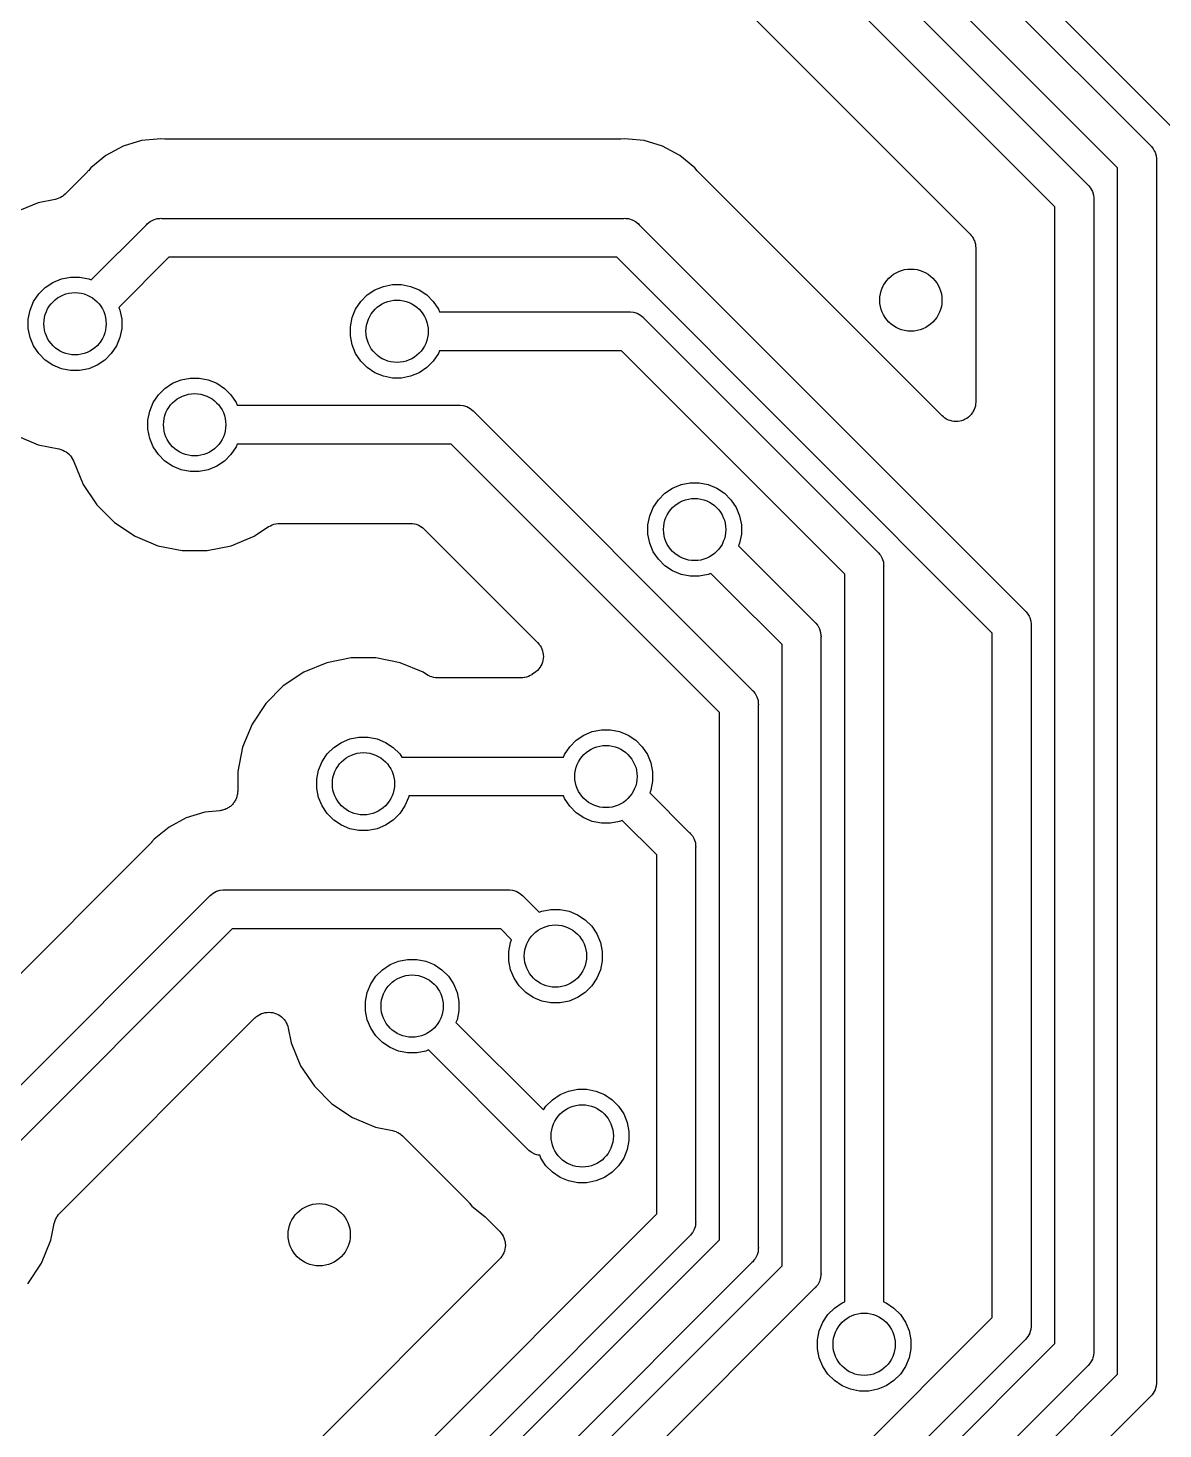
# Model space of a CAD drawing. Extents: x 3.61 to 7.55, y -5.8 to -3.38.
# Drawn here: x 5.2925 to 5.5795, y -4.8444 to -4.4903 of the extents above; entities that cross this region are included whole.
import ezdxf

# ---------------------------------------------------------------- set-up
doc = ezdxf.new("R2010")
doc.units = 0
doc.header["$MEASUREMENT"] = 0
doc.layers.add('BLACK', color=7, linetype='CONTINUOUS')

msp = doc.modelspace()

# ---------------------------------------------------------------- linework, layer by layer
at = {"layer": 'BLACK', "linetype": 'CONTINUOUS'}
for p, q in [((5.42097, -4.39039), (5.5604, -4.52981)), ((5.55216, -4.5355), (5.41401, -4.39735)), ((5.40308, -4.4147), (5.5307, -4.54232)), ((5.46869, -4.41236), (5.57624, -4.5199)), ((5.56801, -4.52559), (5.46046, -4.41805)), ((5.58858, -4.52218), (5.49335, -4.42694)), ((5.31654, -4.52017), (5.31221, -4.52249)), ((5.32123, -4.51875), (5.31654, -4.52017)), ((5.32513, -4.51836), (5.32123, -4.51875)), ((5.32514, -4.51836), (5.32513, -4.51836)), ((5.32612, -4.51827), (5.32514, -4.51836)), ((5.3271, -4.51836), (5.32612, -4.51827)), ((5.32731, -4.51836), (5.3271, -4.51836)), ((5.32752, -4.51839), (5.32731, -4.51836)), ((5.32759, -4.51839), (5.32752, -4.51839)), ((5.44193, -4.51839), (5.32759, -4.51839)), ((5.44214, -4.51837), (5.44193, -4.51839)), ((5.44235, -4.51837), (5.44214, -4.51837)), ((5.44242, -4.51836), (5.44235, -4.51837)), ((5.4434, -4.51827), (5.44242, -4.51836)), ((5.44438, -4.51836), (5.4434, -4.51827)), ((5.44829, -4.51875), (5.44438, -4.51836)), ((5.44438, -4.51836), (5.44438, -4.51836)), ((5.45298, -4.52017), (5.44829, -4.51875)), ((5.45731, -4.52249), (5.45298, -4.52017)), ((5.57624, -4.5199), (5.57643, -4.52006)), ((5.57643, -4.52006), (5.57658, -4.52024)), ((5.57658, -4.52024), (5.57704, -4.52081)), ((5.57704, -4.52081), (5.5773, -4.5213)), ((5.5773, -4.5213), (5.5775, -4.52166)), ((5.5775, -4.52166), (5.57778, -4.52259)), ((5.31221, -4.52249), (5.30841, -4.5256)), ((5.46111, -4.5256), (5.45731, -4.52249)), ((5.57778, -4.52259), (5.57785, -4.52331)), ((5.57785, -4.52331), (5.57785, -4.52331)), ((5.57785, -4.52331), (5.57787, -4.52355)), ((5.57787, -4.52355), (5.57785, -4.5238)), ((5.57785, -4.5238), (5.57785, -4.83234)), ((5.30746, -4.52672), (5.30197, -4.53222)), ((5.30759, -4.52656), (5.30746, -4.52672)), ((5.30774, -4.52641), (5.30759, -4.52656)), ((5.30779, -4.52636), (5.30774, -4.52641)), ((5.30841, -4.5256), (5.30779, -4.52636)), ((5.46173, -4.52636), (5.46111, -4.5256)), ((5.46188, -4.52651), (5.46173, -4.52636)), ((5.46201, -4.52667), (5.46188, -4.52651)), ((5.46206, -4.52672), (5.46201, -4.52667)), ((5.52363, -4.58829), (5.46206, -4.52672)), ((5.56801, -4.83054), (5.56801, -4.52559)), ((5.30192, -4.53226), (5.30156, -4.53255)), ((5.30196, -4.53223), (5.30192, -4.53226)), ((5.30197, -4.53222), (5.30196, -4.53222)), ((5.30196, -4.53222), (5.30196, -4.53222)), ((5.30196, -4.53222), (5.30196, -4.53223)), ((5.5604, -4.52981), (5.56058, -4.52997)), ((5.56058, -4.52997), (5.56074, -4.53015)), ((5.56074, -4.53015), (5.56074, -4.53016)), ((5.56074, -4.53016), (5.56106, -4.53055)), ((5.56106, -4.53055), (5.5612, -4.53072)), ((5.5612, -4.53072), (5.56165, -4.53157)), ((5.56165, -4.53157), (5.56194, -4.5325)), ((5.29512, -4.53444), (5.28933, -4.53683)), ((5.29941, -4.53358), (5.29512, -4.53444)), ((5.29985, -4.53345), (5.29941, -4.53358)), ((5.30029, -4.53332), (5.29985, -4.53345)), ((5.30031, -4.53331), (5.30029, -4.53332)), ((5.30034, -4.5333), (5.30031, -4.53331)), ((5.30075, -4.53308), (5.30034, -4.5333)), ((5.30115, -4.53287), (5.30075, -4.53308)), ((5.30118, -4.53286), (5.30115, -4.53287)), ((5.3012, -4.53284), (5.30118, -4.53286)), ((5.30156, -4.53255), (5.3012, -4.53284)), ((5.55216, -4.82277), (5.55216, -4.5355)), ((5.56194, -4.5325), (5.56201, -4.53322)), ((5.56201, -4.53322), (5.56201, -4.53322)), ((5.56201, -4.53322), (5.56203, -4.53346)), ((5.56203, -4.53346), (5.56201, -4.53371)), ((5.56201, -4.53371), (5.56201, -4.82456)), ((5.32304, -4.53947), (5.32337, -4.5392)), ((5.32337, -4.5392), (5.32423, -4.53874)), ((5.32423, -4.53874), (5.32428, -4.53872)), ((5.32428, -4.53872), (5.32515, -4.53846)), ((5.32515, -4.53846), (5.32588, -4.53839)), ((5.32588, -4.53839), (5.32612, -4.53836)), ((5.32588, -4.53839), (5.32588, -4.53839)), ((5.32612, -4.53836), (5.32636, -4.53839)), ((5.32636, -4.53839), (5.44316, -4.53839)), ((5.44316, -4.53839), (5.4434, -4.53836)), ((5.4434, -4.53836), (5.44364, -4.53839)), ((5.44364, -4.53839), (5.44364, -4.53839)), ((5.44364, -4.53839), (5.44437, -4.53846)), ((5.44437, -4.53846), (5.44529, -4.53874)), ((5.44529, -4.53874), (5.44615, -4.5392)), ((5.44615, -4.5392), (5.4469, -4.53981)), ((5.30852, -4.55395), (5.32247, -4.54)), ((5.32247, -4.54), (5.32262, -4.53981)), ((5.32262, -4.53981), (5.32304, -4.53947)), ((5.4469, -4.53981), (5.44705, -4.54)), ((5.44705, -4.54), (5.54455, -4.6375)), ((5.5307, -4.54232), (5.53071, -4.54233)), ((5.53071, -4.54233), (5.53071, -4.54233)), ((5.53071, -4.54233), (5.53071, -4.54234)), ((5.53071, -4.54234), (5.53075, -4.54237)), ((5.53075, -4.54237), (5.53104, -4.54273)), ((5.53104, -4.54273), (5.53133, -4.54309)), ((5.53133, -4.54309), (5.53134, -4.54311)), ((5.53134, -4.54311), (5.53136, -4.54313)), ((5.53136, -4.54313), (5.53157, -4.54354)), ((5.53157, -4.54354), (5.53179, -4.54395)), ((5.53179, -4.54395), (5.5318, -4.54398)), ((5.5318, -4.54398), (5.53181, -4.544)), ((5.53181, -4.544), (5.53194, -4.54444)), ((5.53194, -4.54444), (5.53207, -4.54489)), ((5.53207, -4.54489), (5.53207, -4.54491)), ((5.53207, -4.54491), (5.53208, -4.54494)), ((5.53208, -4.54494), (5.53212, -4.5454)), ((5.53212, -4.5454), (5.53216, -4.54586)), ((5.53216, -4.54586), (5.53216, -4.58476)), ((5.32816, -4.54823), (5.31548, -4.56091)), ((5.44136, -4.54823), (5.32816, -4.54823)), ((5.53632, -4.64319), (5.44136, -4.54823)), ((5.30096, -4.55367), (5.30324, -4.55321)), ((5.30324, -4.55321), (5.30556, -4.55321)), ((5.30556, -4.55321), (5.30785, -4.55367)), ((5.29523, -4.5575), (5.29687, -4.55585)), ((5.29687, -4.55585), (5.29881, -4.55456)), ((5.29881, -4.55456), (5.30096, -4.55367)), ((5.30785, -4.55367), (5.30852, -4.55395)), ((5.3783, -4.55775), (5.38023, -4.55646)), ((5.38023, -4.55646), (5.38238, -4.55557)), ((5.38238, -4.55557), (5.38466, -4.55512)), ((5.38466, -4.55512), (5.38699, -4.55512)), ((5.38699, -4.55512), (5.38927, -4.55557)), ((5.38927, -4.55557), (5.39142, -4.55646)), ((5.39142, -4.55646), (5.39336, -4.55775)), ((5.29304, -4.56158), (5.29393, -4.55943)), ((5.29393, -4.55943), (5.29523, -4.5575)), ((5.37536, -4.56133), (5.37665, -4.5594)), ((5.37665, -4.5594), (5.3783, -4.55775)), ((5.39336, -4.55775), (5.395, -4.5594)), ((5.395, -4.5594), (5.39629, -4.56133)), ((5.29259, -4.56386), (5.29304, -4.56158)), ((5.29259, -4.56619), (5.29259, -4.56386)), ((5.31548, -4.56091), (5.31576, -4.56158)), ((5.31576, -4.56158), (5.31621, -4.56386)), ((5.31621, -4.56386), (5.31621, -4.56619)), ((5.37402, -4.56577), (5.37447, -4.56348)), ((5.37447, -4.56348), (5.37536, -4.56133)), ((5.39629, -4.56133), (5.39657, -4.56201)), ((5.39657, -4.56201), (5.44438, -4.56201)), ((5.44438, -4.56201), (5.44462, -4.56198)), ((5.44462, -4.56198), (5.44486, -4.56201)), ((5.44486, -4.56201), (5.44486, -4.56201)), ((5.44486, -4.56201), (5.44558, -4.56208)), ((5.44558, -4.56208), (5.44651, -4.56236)), ((5.44651, -4.56236), (5.44736, -4.56282)), ((5.44736, -4.56282), (5.44811, -4.56343)), ((5.44811, -4.56343), (5.44827, -4.56362)), ((5.44827, -4.56362), (5.50725, -4.6226)), ((5.29304, -4.56847), (5.29259, -4.56619)), ((5.31621, -4.56619), (5.31576, -4.56847)), ((5.37402, -4.56809), (5.37402, -4.56577)), ((5.29393, -4.57062), (5.29304, -4.56847)), ((5.29523, -4.57255), (5.29393, -4.57062)), ((5.31487, -4.57062), (5.31358, -4.57255)), ((5.31576, -4.56847), (5.31487, -4.57062)), ((5.37447, -4.57037), (5.37402, -4.56809)), ((5.37536, -4.57252), (5.37447, -4.57037)), ((5.29687, -4.5742), (5.29523, -4.57255)), ((5.29881, -4.57549), (5.29687, -4.5742)), ((5.31193, -4.5742), (5.31, -4.57549)), ((5.31358, -4.57255), (5.31193, -4.5742)), ((5.37665, -4.57446), (5.37536, -4.57252)), ((5.3783, -4.5761), (5.37665, -4.57446)), ((5.395, -4.57446), (5.39336, -4.5761)), ((5.39629, -4.57252), (5.395, -4.57446)), ((5.39657, -4.57185), (5.39629, -4.57252)), ((5.44258, -4.57185), (5.39657, -4.57185)), ((5.49902, -4.62829), (5.44258, -4.57185)), ((5.30096, -4.57638), (5.29881, -4.57549)), ((5.30324, -4.57684), (5.30096, -4.57638)), ((5.30556, -4.57684), (5.30324, -4.57684)), ((5.30785, -4.57638), (5.30556, -4.57684)), ((5.31, -4.57549), (5.30785, -4.57638)), ((5.38023, -4.5774), (5.3783, -4.5761)), ((5.38238, -4.57829), (5.38023, -4.5774)), ((5.38466, -4.57874), (5.38238, -4.57829)), ((5.38927, -4.57829), (5.38699, -4.57874)), ((5.39142, -4.5774), (5.38927, -4.57829)), ((5.39336, -4.5761), (5.39142, -4.5774)), ((5.32547, -4.58302), (5.32712, -4.58138)), ((5.32712, -4.58138), (5.32905, -4.58008)), ((5.32905, -4.58008), (5.3312, -4.57919)), ((5.3312, -4.57919), (5.33348, -4.57874)), ((5.33348, -4.57874), (5.33581, -4.57874)), ((5.33581, -4.57874), (5.33809, -4.57919)), ((5.33809, -4.57919), (5.34024, -4.58008)), ((5.34024, -4.58008), (5.34217, -4.58138)), ((5.34217, -4.58138), (5.34382, -4.58302)), ((5.38699, -4.57874), (5.38466, -4.57874)), ((5.32329, -4.58711), (5.32418, -4.58496)), ((5.32418, -4.58496), (5.32547, -4.58302)), ((5.34382, -4.58302), (5.34511, -4.58496)), ((5.34511, -4.58496), (5.34539, -4.58563)), ((5.53211, -4.58531), (5.53206, -4.58578)), ((5.53216, -4.58483), (5.53211, -4.58531)), ((5.53216, -4.58476), (5.53216, -4.58481)), ((5.53216, -4.58481), (5.53216, -4.58481)), ((5.53216, -4.58481), (5.53216, -4.58481)), ((5.53216, -4.58481), (5.53216, -4.58483)), ((5.32283, -4.58939), (5.32329, -4.58711)), ((5.34539, -4.58563), (5.40133, -4.58563)), ((5.40133, -4.58563), (5.40157, -4.58561)), ((5.40157, -4.58561), (5.40182, -4.58563)), ((5.40182, -4.58563), (5.40182, -4.58563)), ((5.40182, -4.58563), (5.40254, -4.5857)), ((5.40254, -4.5857), (5.40347, -4.58598)), ((5.40347, -4.58598), (5.40432, -4.58644)), ((5.40432, -4.58644), (5.40507, -4.58705)), ((5.40507, -4.58705), (5.40523, -4.58724)), ((5.40523, -4.58724), (5.47556, -4.65758)), ((5.524, -4.58859), (5.52363, -4.58829)), ((5.52437, -4.5889), (5.524, -4.58859)), ((5.52438, -4.58891), (5.52437, -4.5889)), ((5.5248, -4.58913), (5.52438, -4.58891)), ((5.52438, -4.58891), (5.52438, -4.58891)), ((5.5299, -4.58894), (5.52947, -4.58916)), ((5.52991, -4.58893), (5.5299, -4.58894)), ((5.52992, -4.58893), (5.52991, -4.58893)), ((5.53029, -4.58863), (5.52992, -4.58893)), ((5.53066, -4.58833), (5.53029, -4.58863)), ((5.53067, -4.58832), (5.53066, -4.58833)), ((5.53068, -4.58832), (5.53067, -4.58832)), ((5.53098, -4.58795), (5.53068, -4.58832)), ((5.53129, -4.58758), (5.53098, -4.58795)), ((5.5313, -4.58757), (5.53129, -4.58757)), ((5.53129, -4.58757), (5.53129, -4.58758)), ((5.53153, -4.58715), (5.5313, -4.58757)), ((5.53176, -4.58673), (5.53153, -4.58715)), ((5.53177, -4.58671), (5.53176, -4.58672)), ((5.53176, -4.58672), (5.53176, -4.58673)), ((5.53191, -4.58625), (5.53177, -4.58671)), ((5.53206, -4.5858), (5.53191, -4.58625)), ((5.53206, -4.58578), (5.53206, -4.58579)), ((5.53206, -4.58579), (5.53206, -4.5858)), ((5.32283, -4.59171), (5.32283, -4.58939)), ((5.32329, -4.594), (5.32283, -4.59171)), ((5.52523, -4.58937), (5.5248, -4.58913)), ((5.52524, -4.58937), (5.52523, -4.58937)), ((5.52569, -4.58951), (5.52524, -4.58937)), ((5.52524, -4.58937), (5.52524, -4.58937)), ((5.52616, -4.58965), (5.52569, -4.58951)), ((5.52617, -4.58965), (5.52616, -4.58965)), ((5.52618, -4.58966), (5.52617, -4.58965)), ((5.52665, -4.58971), (5.52618, -4.58966)), ((5.52713, -4.58976), (5.52665, -4.58971)), ((5.52714, -4.58976), (5.52713, -4.58976)), ((5.52715, -4.58976), (5.52714, -4.58976)), ((5.52762, -4.58971), (5.52715, -4.58976)), ((5.5281, -4.58967), (5.52762, -4.58971)), ((5.52811, -4.58967), (5.5281, -4.58967)), ((5.52812, -4.58966), (5.52811, -4.58967)), ((5.52858, -4.58953), (5.52812, -4.58966)), ((5.52904, -4.58939), (5.52858, -4.58953)), ((5.52905, -4.58939), (5.52904, -4.58939)), ((5.52947, -4.58916), (5.52905, -4.58939)), ((5.52905, -4.58939), (5.52905, -4.58939)), ((5.28933, -4.59322), (5.29512, -4.59561)), ((5.29512, -4.59561), (5.30033, -4.59665)), ((5.32418, -4.59615), (5.32329, -4.594)), ((5.34539, -4.59547), (5.34511, -4.59615)), ((5.39954, -4.59547), (5.34539, -4.59547)), ((5.46733, -4.66327), (5.39954, -4.59547)), ((5.30033, -4.59665), (5.30036, -4.59665)), ((5.30036, -4.59665), (5.30036, -4.59665)), ((5.30036, -4.59665), (5.30036, -4.59665)), ((5.30036, -4.59665), (5.3004, -4.59666)), ((5.3004, -4.59666), (5.30085, -4.59681)), ((5.30085, -4.59681), (5.30129, -4.59694)), ((5.30129, -4.59694), (5.30131, -4.59695)), ((5.30131, -4.59695), (5.30133, -4.59696)), ((5.30133, -4.59696), (5.30174, -4.59719)), ((5.30174, -4.59719), (5.30215, -4.5974)), ((5.30215, -4.5974), (5.30217, -4.59742)), ((5.30217, -4.59742), (5.30219, -4.59743)), ((5.30219, -4.59743), (5.30254, -4.59773)), ((5.30254, -4.59773), (5.3029, -4.59802)), ((5.3029, -4.59802), (5.30292, -4.59804)), ((5.30292, -4.59804), (5.30293, -4.59806)), ((5.30293, -4.59806), (5.30322, -4.59842)), ((5.30322, -4.59842), (5.30352, -4.59878)), ((5.30352, -4.59878), (5.30353, -4.5988)), ((5.30353, -4.5988), (5.30355, -4.59882)), ((5.30355, -4.59882), (5.30376, -4.59923)), ((5.30376, -4.59923), (5.30398, -4.59964)), ((5.32547, -4.59808), (5.32418, -4.59615)), ((5.32712, -4.59973), (5.32547, -4.59808)), ((5.34382, -4.59808), (5.34217, -4.59973)), ((5.34511, -4.59615), (5.34382, -4.59808)), ((5.30398, -4.59964), (5.30646, -4.60562)), ((5.32905, -4.60102), (5.32712, -4.59973)), ((5.3312, -4.60191), (5.32905, -4.60102)), ((5.33348, -4.60236), (5.3312, -4.60191)), ((5.33581, -4.60236), (5.33348, -4.60236)), ((5.33809, -4.60191), (5.33581, -4.60236)), ((5.34024, -4.60102), (5.33809, -4.60191)), ((5.34217, -4.59973), (5.34024, -4.60102)), ((5.30646, -4.60562), (5.30994, -4.61083)), ((5.45355, -4.60786), (5.45548, -4.60656)), ((5.45548, -4.60656), (5.45763, -4.60567)), ((5.45763, -4.60567), (5.45991, -4.60522)), ((5.45991, -4.60522), (5.46224, -4.60522)), ((5.46224, -4.60522), (5.46452, -4.60567)), ((5.46452, -4.60567), (5.46667, -4.60656)), ((5.46667, -4.60656), (5.4686, -4.60786)), ((5.45061, -4.61144), (5.4519, -4.6095)), ((5.4519, -4.6095), (5.45355, -4.60786)), ((5.4686, -4.60786), (5.47025, -4.6095)), ((5.47025, -4.6095), (5.47154, -4.61144)), ((5.30994, -4.61083), (5.31437, -4.61526)), ((5.44926, -4.61587), (5.44972, -4.61359)), ((5.44972, -4.61359), (5.45061, -4.61144)), ((5.47154, -4.61144), (5.47243, -4.61359)), ((5.47243, -4.61359), (5.47289, -4.61587)), ((5.31437, -4.61526), (5.31958, -4.61874)), ((5.34971, -4.61874), (5.35335, -4.61631)), ((5.35335, -4.61631), (5.35336, -4.61631)), ((5.35336, -4.61631), (5.3534, -4.61628)), ((5.35336, -4.61631), (5.35336, -4.61631)), ((5.35336, -4.61631), (5.35336, -4.61631)), ((5.3534, -4.61628), (5.35381, -4.61607)), ((5.35381, -4.61607), (5.35422, -4.61585)), ((5.35422, -4.61585), (5.35425, -4.61584)), ((5.35425, -4.61584), (5.35427, -4.61583)), ((5.35427, -4.61583), (5.35471, -4.6157)), ((5.35471, -4.6157), (5.35515, -4.61557)), ((5.35515, -4.61557), (5.35518, -4.61556)), ((5.35518, -4.61556), (5.35521, -4.61556)), ((5.35521, -4.61556), (5.35566, -4.61552)), ((5.35566, -4.61552), (5.35612, -4.61547)), ((5.35612, -4.61547), (5.38918, -4.61547)), ((5.38918, -4.61547), (5.3892, -4.61547)), ((5.3892, -4.61547), (5.3892, -4.61547)), ((5.3892, -4.61547), (5.3892, -4.61547)), ((5.3892, -4.61547), (5.38925, -4.61547)), ((5.38925, -4.61547), (5.38971, -4.61552)), ((5.38971, -4.61552), (5.39017, -4.61557)), ((5.39017, -4.61557), (5.39019, -4.61558)), ((5.39019, -4.61558), (5.39022, -4.61558)), ((5.39022, -4.61558), (5.39066, -4.61572)), ((5.39066, -4.61572), (5.3911, -4.61586)), ((5.3911, -4.61586), (5.39113, -4.61587)), ((5.39113, -4.61587), (5.39115, -4.61588)), ((5.39115, -4.61588), (5.39156, -4.6161)), ((5.39156, -4.6161), (5.39196, -4.61632)), ((5.39196, -4.61632), (5.39198, -4.61633)), ((5.39198, -4.61633), (5.39201, -4.61635)), ((5.39201, -4.61635), (5.39236, -4.61664)), ((5.39236, -4.61664), (5.39272, -4.61694)), ((5.39272, -4.61694), (5.42135, -4.64557)), ((5.44926, -4.61819), (5.44926, -4.61587)), ((5.47289, -4.61587), (5.47289, -4.61819)), ((5.31958, -4.61874), (5.32537, -4.62114)), ((5.34392, -4.62114), (5.34971, -4.61874)), ((5.44972, -4.62048), (5.44926, -4.61819)), ((5.45061, -4.62263), (5.44972, -4.62048)), ((5.47243, -4.62048), (5.47215, -4.62115)), ((5.47289, -4.61819), (5.47243, -4.62048)), ((5.32537, -4.62114), (5.33151, -4.62236)), ((5.33151, -4.62236), (5.33778, -4.62236)), ((5.33778, -4.62236), (5.34392, -4.62114)), ((5.4519, -4.62456), (5.45061, -4.62263)), ((5.47215, -4.62115), (5.47654, -4.62553)), ((5.50725, -4.6226), (5.50743, -4.62275)), ((5.50743, -4.62275), (5.50759, -4.62294)), ((5.50759, -4.62294), (5.50759, -4.62294)), ((5.50759, -4.62294), (5.5079, -4.62332)), ((5.5079, -4.62332), (5.50805, -4.6235)), ((5.50805, -4.6235), (5.50851, -4.62436)), ((5.50851, -4.62436), (5.50879, -4.62528)), ((5.45355, -4.62621), (5.4519, -4.62456)), ((5.45548, -4.6275), (5.45355, -4.62621)), ((5.45763, -4.62839), (5.45548, -4.6275)), ((5.47654, -4.62553), (5.47654, -4.62553)), ((5.47654, -4.62553), (5.4914, -4.6404)), ((5.50879, -4.62528), (5.50886, -4.62601)), ((5.50886, -4.62601), (5.50886, -4.62601)), ((5.50886, -4.62601), (5.50888, -4.62625)), ((5.50888, -4.62625), (5.50886, -4.62649)), ((5.50886, -4.62649), (5.50886, -4.81222)), ((5.45991, -4.62884), (5.45763, -4.62839)), ((5.46224, -4.62884), (5.45991, -4.62884)), ((5.46452, -4.62839), (5.46224, -4.62884)), ((5.46519, -4.62811), (5.46452, -4.62839)), ((5.46958, -4.63249), (5.46519, -4.62811)), ((5.49902, -4.81222), (5.49902, -4.62829)), ((5.48317, -4.64609), (5.46958, -4.63249)), ((5.46958, -4.63249), (5.46958, -4.63249)), ((5.54455, -4.6375), (5.54474, -4.63765)), ((5.54474, -4.63765), (5.54489, -4.63784)), ((5.54489, -4.63784), (5.54535, -4.6384)), ((5.54535, -4.6384), (5.54565, -4.63896)), ((5.4914, -4.6404), (5.49159, -4.64055)), ((5.49159, -4.64055), (5.49174, -4.64074)), ((5.49174, -4.64074), (5.49174, -4.64074)), ((5.49174, -4.64074), (5.49211, -4.64118)), ((5.49211, -4.64118), (5.49221, -4.6413)), ((5.49221, -4.6413), (5.49266, -4.64216)), ((5.54565, -4.63896), (5.54581, -4.63926)), ((5.54581, -4.63926), (5.54609, -4.64018)), ((5.54609, -4.64018), (5.54616, -4.64091)), ((5.54616, -4.64091), (5.54616, -4.64091)), ((5.54616, -4.64091), (5.54619, -4.64115)), ((5.54619, -4.64115), (5.54616, -4.64139)), ((5.54616, -4.64139), (5.54616, -4.818)), ((5.42135, -4.64557), (5.42138, -4.6456)), ((5.42138, -4.6456), (5.42138, -4.6456)), ((5.42138, -4.6456), (5.42138, -4.6456)), ((5.42138, -4.6456), (5.4214, -4.64562)), ((5.49266, -4.64216), (5.49294, -4.64308)), ((5.49294, -4.64308), (5.49302, -4.64381)), ((5.49302, -4.64381), (5.49302, -4.64381)), ((5.49302, -4.64381), (5.49304, -4.64405)), ((5.49304, -4.64405), (5.49302, -4.64429)), ((5.49302, -4.64429), (5.49302, -4.80492)), ((5.53632, -4.8162), (5.53632, -4.64319)), ((5.4214, -4.64562), (5.4217, -4.64599)), ((5.4217, -4.64599), (5.42199, -4.64636)), ((5.42199, -4.64636), (5.422, -4.64637)), ((5.422, -4.64637), (5.42201, -4.64639)), ((5.42201, -4.64639), (5.42223, -4.6468)), ((5.42223, -4.6468), (5.42245, -4.64722)), ((5.42245, -4.64722), (5.42245, -4.64724)), ((5.42245, -4.64724), (5.42246, -4.64725)), ((5.42246, -4.64725), (5.42259, -4.6477)), ((5.42259, -4.6477), (5.42273, -4.64816)), ((5.42273, -4.64816), (5.42273, -4.64817)), ((5.42273, -4.64817), (5.42273, -4.64819)), ((5.42273, -4.64819), (5.42277, -4.64866)), ((5.42277, -4.64866), (5.42282, -4.64913)), ((5.42282, -4.64913), (5.42282, -4.64915)), ((5.48317, -4.80313), (5.48317, -4.64609)), ((5.36806, -4.6507), (5.36227, -4.6531)), ((5.37421, -4.64948), (5.36806, -4.6507)), ((5.38047, -4.64948), (5.37421, -4.64948)), ((5.38662, -4.6507), (5.38047, -4.64948)), ((5.39241, -4.6531), (5.38662, -4.6507)), ((5.42133, -4.65267), (5.42096, -4.65297)), ((5.42134, -4.65266), (5.42133, -4.65267)), ((5.42135, -4.65265), (5.42134, -4.65266)), ((5.42165, -4.65228), (5.42135, -4.65265)), ((5.42195, -4.65192), (5.42165, -4.65228)), ((5.42196, -4.65191), (5.42195, -4.65192)), ((5.42197, -4.65189), (5.42196, -4.65191)), ((5.42219, -4.65147), (5.42197, -4.65189)), ((5.42242, -4.65106), (5.42219, -4.65147)), ((5.42243, -4.65103), (5.42242, -4.65105)), ((5.42242, -4.65105), (5.42242, -4.65106)), ((5.42257, -4.65058), (5.42243, -4.65103)), ((5.42271, -4.65013), (5.42257, -4.65058)), ((5.42272, -4.6501), (5.42271, -4.65012)), ((5.42271, -4.65012), (5.42271, -4.65013)), ((5.42277, -4.64963), (5.42272, -4.6501)), ((5.42282, -4.64916), (5.42277, -4.64963)), ((5.42282, -4.64915), (5.42282, -4.64916)), ((5.36227, -4.6531), (5.35706, -4.65658)), ((5.3933, -4.6537), (5.39241, -4.6531)), ((5.39371, -4.65391), (5.3933, -4.6537)), ((5.39411, -4.65413), (5.39371, -4.65391)), ((5.39414, -4.65414), (5.39411, -4.65413)), ((5.39416, -4.65416), (5.39414, -4.65414)), ((5.3946, -4.65429), (5.39416, -4.65416)), ((5.39504, -4.65443), (5.3946, -4.65429)), ((5.39507, -4.65443), (5.39504, -4.65443)), ((5.39509, -4.65444), (5.39507, -4.65443)), ((5.39555, -4.65449), (5.39509, -4.65444)), ((5.39601, -4.65454), (5.39555, -4.65449)), ((5.39606, -4.65454), (5.39601, -4.65454)), ((5.39607, -4.65454), (5.39606, -4.65454)), ((5.39608, -4.65454), (5.39607, -4.65454)), ((5.39607, -4.65454), (5.39607, -4.65454)), ((5.41717, -4.65454), (5.39608, -4.65454)), ((5.41763, -4.65449), (5.41717, -4.65454)), ((5.41809, -4.65445), (5.41763, -4.65449)), ((5.41812, -4.65445), (5.41809, -4.65445)), ((5.41814, -4.65444), (5.41812, -4.65445)), ((5.41858, -4.65431), (5.41814, -4.65444)), ((5.41903, -4.65418), (5.41858, -4.65431)), ((5.41905, -4.65417), (5.41903, -4.65418)), ((5.41908, -4.65416), (5.41905, -4.65417)), ((5.41948, -4.65395), (5.41908, -4.65416)), ((5.41989, -4.65373), (5.41948, -4.65395)), ((5.41994, -4.6537), (5.41989, -4.65373)), ((5.41995, -4.6537), (5.41994, -4.6537)), ((5.41994, -4.6537), (5.41994, -4.6537)), ((5.41994, -4.6537), (5.41994, -4.6537)), ((5.42059, -4.65327), (5.41995, -4.6537)), ((5.42096, -4.65297), (5.42059, -4.65327)), ((5.35706, -4.65658), (5.35263, -4.66101)), ((5.47556, -4.65758), (5.47575, -4.65773)), ((5.47575, -4.65773), (5.4759, -4.65792)), ((5.4759, -4.65792), (5.47636, -4.65848)), ((5.47636, -4.65848), (5.47665, -4.65902)), ((5.47665, -4.65902), (5.47682, -4.65934)), ((5.47682, -4.65934), (5.4771, -4.66026)), ((5.35263, -4.66101), (5.34915, -4.66622)), ((5.46733, -4.79656), (5.46733, -4.66327)), ((5.4771, -4.66026), (5.47717, -4.66099)), ((5.47717, -4.66099), (5.47717, -4.66099)), ((5.47717, -4.66099), (5.4772, -4.66123)), ((5.4772, -4.66123), (5.47717, -4.66147)), ((5.47717, -4.66147), (5.47717, -4.79836)), ((5.34915, -4.66622), (5.34675, -4.67201)), ((5.37175, -4.67083), (5.3739, -4.66993)), ((5.3739, -4.66993), (5.37618, -4.66948)), ((5.37618, -4.66948), (5.37851, -4.66948)), ((5.37851, -4.66948), (5.38079, -4.66993)), ((5.38079, -4.66993), (5.38294, -4.67083)), ((5.42948, -4.67193), (5.43112, -4.67029)), ((5.43112, -4.67029), (5.43306, -4.66899)), ((5.43306, -4.66899), (5.4352, -4.6681)), ((5.4352, -4.6681), (5.43749, -4.66765)), ((5.43749, -4.66765), (5.43981, -4.66765)), ((5.43981, -4.66765), (5.4421, -4.6681)), ((5.4421, -4.6681), (5.44424, -4.66899)), ((5.44424, -4.66899), (5.44618, -4.67029)), ((5.44618, -4.67029), (5.44782, -4.67193)), ((5.34675, -4.67201), (5.34553, -4.67816)), ((5.36688, -4.6757), (5.36817, -4.67376)), ((5.36817, -4.67376), (5.36981, -4.67212)), ((5.36981, -4.67212), (5.37175, -4.67083)), ((5.38294, -4.67083), (5.38487, -4.67212)), ((5.38487, -4.67212), (5.38652, -4.67376)), ((5.38652, -4.67376), (5.38703, -4.67454)), ((5.4279, -4.67454), (5.42818, -4.67387)), ((5.42818, -4.67387), (5.42948, -4.67193)), ((5.44782, -4.67193), (5.44912, -4.67387)), ((5.44912, -4.67387), (5.45001, -4.67602)), ((5.36598, -4.67785), (5.36688, -4.6757)), ((5.38703, -4.67454), (5.4279, -4.67454)), ((5.45001, -4.67602), (5.45046, -4.6783)), ((5.34553, -4.67816), (5.34553, -4.68312)), ((5.36553, -4.68013), (5.36598, -4.67785)), ((5.36553, -4.68246), (5.36553, -4.68013)), ((5.45046, -4.68062), (5.45001, -4.68291)), ((5.45046, -4.6783), (5.45046, -4.68062)), ((5.34535, -4.68438), (5.34531, -4.6846)), ((5.34542, -4.68416), (5.34535, -4.68438)), ((5.34545, -4.6839), (5.34542, -4.68416)), ((5.3455, -4.68364), (5.34545, -4.6839)), ((5.34551, -4.68342), (5.3455, -4.68364)), ((5.34553, -4.68319), (5.34551, -4.68342)), ((5.34553, -4.68312), (5.34553, -4.68319)), ((5.36598, -4.68474), (5.36553, -4.68246)), ((5.38877, -4.68438), (5.3887, -4.68474)), ((5.4279, -4.68438), (5.38877, -4.68438)), ((5.42818, -4.68505), (5.4279, -4.68438)), ((5.45001, -4.68291), (5.44973, -4.68358)), ((5.44973, -4.68358), (5.45972, -4.69357)), ((5.34124, -4.68806), (5.34102, -4.6881)), ((5.34147, -4.68804), (5.34124, -4.68806)), ((5.34172, -4.68796), (5.34147, -4.68804)), ((5.34198, -4.68791), (5.34172, -4.68796)), ((5.34219, -4.68782), (5.34198, -4.68791)), ((5.3424, -4.68776), (5.34219, -4.68782)), ((5.34264, -4.68764), (5.3424, -4.68776)), ((5.34288, -4.68754), (5.34264, -4.68764)), ((5.34307, -4.68741), (5.34288, -4.68754)), ((5.34327, -4.68731), (5.34307, -4.68741)), ((5.34347, -4.68714), (5.34327, -4.68731)), ((5.34369, -4.687), (5.34347, -4.68714)), ((5.34385, -4.68684), (5.34369, -4.687)), ((5.34403, -4.6867), (5.34385, -4.68684)), ((5.3442, -4.6865), (5.34403, -4.6867)), ((5.34438, -4.68631), (5.3442, -4.6865)), ((5.34451, -4.68612), (5.34438, -4.68631)), ((5.34466, -4.68595), (5.34451, -4.68612)), ((5.34478, -4.68572), (5.34466, -4.68595)), ((5.34493, -4.6855), (5.34478, -4.68572)), ((5.34502, -4.68529), (5.34493, -4.6855)), ((5.34513, -4.68509), (5.34502, -4.68529)), ((5.34521, -4.68484), (5.34513, -4.68509)), ((5.34531, -4.6846), (5.34521, -4.68484)), ((5.36688, -4.68689), (5.36598, -4.68474)), ((5.36817, -4.68882), (5.36688, -4.68689)), ((5.38781, -4.68689), (5.38652, -4.68882)), ((5.3887, -4.68474), (5.38781, -4.68689)), ((5.42948, -4.68699), (5.42818, -4.68505)), ((5.43112, -4.68863), (5.42948, -4.68699)), ((5.3325, -4.6899), (5.32817, -4.69222)), ((5.33719, -4.68848), (5.3325, -4.6899)), ((5.34102, -4.6881), (5.33719, -4.68848)), ((5.36981, -4.69047), (5.36817, -4.68882)), ((5.37175, -4.69176), (5.36981, -4.69047)), ((5.38487, -4.69047), (5.38294, -4.69176)), ((5.38652, -4.68882), (5.38487, -4.69047)), ((5.43306, -4.68993), (5.43112, -4.68863)), ((5.4352, -4.69082), (5.43306, -4.68993)), ((5.43749, -4.69127), (5.4352, -4.69082)), ((5.43981, -4.69127), (5.43749, -4.69127)), ((5.4421, -4.69082), (5.43981, -4.69127)), ((5.44277, -4.69054), (5.4421, -4.69082)), ((5.45149, -4.69926), (5.44277, -4.69054)), ((5.32817, -4.69222), (5.32437, -4.69533)), ((5.3739, -4.69265), (5.37175, -4.69176)), ((5.37618, -4.6931), (5.3739, -4.69265)), ((5.37851, -4.6931), (5.37618, -4.6931)), ((5.38079, -4.69265), (5.37851, -4.6931)), ((5.38294, -4.69176), (5.38079, -4.69265)), ((5.45972, -4.69357), (5.4599, -4.69372)), ((5.4599, -4.69372), (5.46006, -4.69391)), ((5.46006, -4.69391), (5.46006, -4.69391)), ((5.46006, -4.69391), (5.4604, -4.69432)), ((5.4604, -4.69432), (5.46052, -4.69447)), ((5.46052, -4.69447), (5.46098, -4.69533)), ((5.32342, -4.69646), (5.26528, -4.75459)), ((5.32355, -4.69629), (5.32342, -4.69646)), ((5.3237, -4.69615), (5.32355, -4.69629)), ((5.32375, -4.69609), (5.3237, -4.69615)), ((5.32437, -4.69533), (5.32375, -4.69609)), ((5.46098, -4.69533), (5.46126, -4.69625)), ((5.46126, -4.69625), (5.46133, -4.69698)), ((5.46133, -4.69698), (5.46133, -4.69698)), ((5.46133, -4.69698), (5.46135, -4.69722)), ((5.46135, -4.69722), (5.46133, -4.69746)), ((5.46133, -4.69746), (5.46133, -4.7918)), ((5.45149, -4.79), (5.45149, -4.69926)), ((5.33858, -4.70954), (5.33891, -4.70927)), ((5.33891, -4.70927), (5.33933, -4.70893)), ((5.33933, -4.70893), (5.34019, -4.70847)), ((5.34019, -4.70847), (5.34021, -4.70846)), ((5.34021, -4.70846), (5.34112, -4.70819)), ((5.34112, -4.70819), (5.34184, -4.70812)), ((5.34184, -4.70812), (5.34208, -4.70809)), ((5.34184, -4.70812), (5.34184, -4.70812)), ((5.34208, -4.70809), (5.34232, -4.70812)), ((5.34232, -4.70812), (5.41382, -4.70812)), ((5.41382, -4.70812), (5.41406, -4.70809)), ((5.41406, -4.70809), (5.41431, -4.70812)), ((5.41431, -4.70812), (5.41431, -4.70812)), ((5.41431, -4.70812), (5.41503, -4.70819)), ((5.41503, -4.70819), (5.41596, -4.70847)), ((5.41596, -4.70847), (5.41681, -4.70893)), ((5.41681, -4.70893), (5.41756, -4.70954)), ((5.27622, -4.77194), (5.33843, -4.70973)), ((5.33843, -4.70973), (5.33858, -4.70954)), ((5.41756, -4.70954), (5.41771, -4.70973)), ((5.41771, -4.70973), (5.42176, -4.71377)), ((5.42176, -4.71377), (5.42243, -4.71349)), ((5.42243, -4.71349), (5.42471, -4.71304)), ((5.42471, -4.71304), (5.42704, -4.71304)), ((5.42704, -4.71304), (5.42932, -4.71349)), ((5.42932, -4.71349), (5.43147, -4.71438)), ((5.43147, -4.71438), (5.4334, -4.71567)), ((5.4334, -4.71567), (5.43505, -4.71732)), ((5.34412, -4.71796), (5.28318, -4.7789)), ((5.41203, -4.71796), (5.34412, -4.71796)), ((5.4148, -4.72073), (5.41203, -4.71796)), ((5.43505, -4.71732), (5.43634, -4.71925)), ((5.43634, -4.71925), (5.43723, -4.7214)), ((5.41406, -4.72369), (5.41452, -4.7214)), ((5.41452, -4.7214), (5.4148, -4.72073)), ((5.43723, -4.7214), (5.43769, -4.72369)), ((5.38211, -4.72831), (5.38405, -4.72701)), ((5.38405, -4.72701), (5.3862, -4.72612)), ((5.3862, -4.72612), (5.38848, -4.72567)), ((5.38848, -4.72567), (5.3908, -4.72567)), ((5.3908, -4.72567), (5.39309, -4.72612)), ((5.39309, -4.72612), (5.39524, -4.72701)), ((5.39524, -4.72701), (5.39717, -4.72831)), ((5.41406, -4.72601), (5.41406, -4.72369)), ((5.41452, -4.72829), (5.41406, -4.72601)), ((5.43769, -4.72601), (5.43723, -4.72829)), ((5.43769, -4.72369), (5.43769, -4.72601)), ((5.37917, -4.73189), (5.38047, -4.72995)), ((5.38047, -4.72995), (5.38211, -4.72831)), ((5.39717, -4.72831), (5.39882, -4.72995)), ((5.39882, -4.72995), (5.40011, -4.73189)), ((5.41541, -4.73044), (5.41452, -4.72829)), ((5.4167, -4.73238), (5.41541, -4.73044)), ((5.43634, -4.73044), (5.43505, -4.73238)), ((5.43723, -4.72829), (5.43634, -4.73044)), ((5.37783, -4.73632), (5.37828, -4.73403)), ((5.37828, -4.73403), (5.37917, -4.73189)), ((5.40011, -4.73189), (5.401, -4.73403)), ((5.401, -4.73403), (5.40145, -4.73632)), ((5.41835, -4.73402), (5.4167, -4.73238)), ((5.42028, -4.73532), (5.41835, -4.73402)), ((5.4334, -4.73402), (5.43147, -4.73532)), ((5.43505, -4.73238), (5.4334, -4.73402)), ((5.37783, -4.73864), (5.37783, -4.73632)), ((5.40145, -4.73632), (5.40145, -4.73864)), ((5.42243, -4.73621), (5.42028, -4.73532)), ((5.42471, -4.73666), (5.42243, -4.73621)), ((5.42704, -4.73666), (5.42471, -4.73666)), ((5.42932, -4.73621), (5.42704, -4.73666)), ((5.43147, -4.73532), (5.42932, -4.73621)), ((5.30053, -4.78984), (5.34987, -4.74049)), ((5.34987, -4.74049), (5.34991, -4.74045)), ((5.34991, -4.74045), (5.34992, -4.74044)), ((5.34991, -4.74045), (5.34991, -4.74045)), ((5.34991, -4.74045), (5.34991, -4.74045)), ((5.34992, -4.74044), (5.3503, -4.74014)), ((5.3503, -4.74014), (5.35067, -4.73984)), ((5.35067, -4.73984), (5.35068, -4.73984)), ((5.35068, -4.73984), (5.35069, -4.73983)), ((5.35069, -4.73983), (5.35111, -4.73961)), ((5.35111, -4.73961), (5.35153, -4.73939)), ((5.35153, -4.73939), (5.35154, -4.73939)), ((5.35154, -4.73939), (5.35155, -4.73938)), ((5.35155, -4.73938), (5.35201, -4.73925)), ((5.35201, -4.73925), (5.35247, -4.73911)), ((5.35247, -4.73911), (5.35248, -4.73911)), ((5.35248, -4.73911), (5.35249, -4.73911)), ((5.35249, -4.73911), (5.35296, -4.73907)), ((5.35296, -4.73907), (5.35344, -4.73902)), ((5.35344, -4.73902), (5.35345, -4.73902)), ((5.35345, -4.73902), (5.35346, -4.73902)), ((5.35346, -4.73902), (5.35393, -4.73907)), ((5.35393, -4.73907), (5.35441, -4.73912)), ((5.35441, -4.73912), (5.35442, -4.73913)), ((5.35442, -4.73913), (5.35443, -4.73913)), ((5.35443, -4.73913), (5.35488, -4.73927)), ((5.35488, -4.73927), (5.35534, -4.73941)), ((5.35534, -4.73941), (5.35535, -4.73942)), ((5.35535, -4.73942), (5.35536, -4.73942)), ((5.35536, -4.73942), (5.35578, -4.73965)), ((5.35578, -4.73965), (5.3562, -4.73988)), ((5.3562, -4.73988), (5.35621, -4.73988)), ((5.35621, -4.73988), (5.35622, -4.73989)), ((5.35622, -4.73989), (5.35658, -4.74019)), ((5.35658, -4.74019), (5.35695, -4.7405)), ((5.35695, -4.7405), (5.35696, -4.74051)), ((5.35696, -4.74051), (5.35697, -4.74051)), ((5.35697, -4.74051), (5.35727, -4.74088)), ((5.35727, -4.74088), (5.35757, -4.74125)), ((5.37828, -4.74092), (5.37783, -4.73864)), ((5.37917, -4.74307), (5.37828, -4.74092)), ((5.401, -4.74092), (5.40072, -4.7416)), ((5.40145, -4.73864), (5.401, -4.74092)), ((5.35757, -4.74125), (5.35758, -4.74126)), ((5.35758, -4.74126), (5.35758, -4.74127)), ((5.35758, -4.74127), (5.35781, -4.74169)), ((5.35781, -4.74169), (5.35803, -4.74211)), ((5.35803, -4.74211), (5.35803, -4.74212)), ((5.35803, -4.74212), (5.35804, -4.74213)), ((5.35804, -4.74213), (5.35818, -4.74259)), ((5.35818, -4.74259), (5.35831, -4.74305)), ((5.35831, -4.74305), (5.35905, -4.74676)), ((5.38047, -4.74501), (5.37917, -4.74307)), ((5.40072, -4.7416), (5.42285, -4.76373)), ((5.35905, -4.74676), (5.36145, -4.75255)), ((5.38211, -4.74665), (5.38047, -4.74501)), ((5.38405, -4.74795), (5.38211, -4.74665)), ((5.3862, -4.74884), (5.38405, -4.74795)), ((5.38848, -4.74929), (5.3862, -4.74884)), ((5.3908, -4.74929), (5.38848, -4.74929)), ((5.39309, -4.74884), (5.3908, -4.74929)), ((5.39376, -4.74856), (5.39309, -4.74884)), ((5.41882, -4.77362), (5.39376, -4.74856)), ((5.36145, -4.75255), (5.36493, -4.75776)), ((5.36493, -4.75776), (5.36936, -4.76219)), ((5.42922, -4.75896), (5.4315, -4.7585)), ((5.4315, -4.7585), (5.43382, -4.7585)), ((5.43382, -4.7585), (5.43611, -4.75896)), ((5.36936, -4.76219), (5.37457, -4.76567)), ((5.42349, -4.76278), (5.42513, -4.76114)), ((5.42513, -4.76114), (5.42707, -4.75985)), ((5.42707, -4.75985), (5.42922, -4.75896)), ((5.43611, -4.75896), (5.43826, -4.75985)), ((5.43826, -4.75985), (5.44019, -4.76114)), ((5.44019, -4.76114), (5.44184, -4.76278)), ((5.37457, -4.76567), (5.38036, -4.76807)), ((5.42285, -4.76373), (5.42349, -4.76278)), ((5.44184, -4.76278), (5.44313, -4.76472)), ((5.44313, -4.76472), (5.44402, -4.76687)), ((5.38036, -4.76807), (5.38465, -4.76892)), ((5.38465, -4.76892), (5.38466, -4.76892)), ((5.38466, -4.76892), (5.38466, -4.76892)), ((5.38466, -4.76892), (5.38466, -4.76892)), ((5.38466, -4.76892), (5.38471, -4.76893)), ((5.38471, -4.76893), (5.38515, -4.76907)), ((5.38515, -4.76907), (5.38559, -4.76921)), ((5.38559, -4.76921), (5.38562, -4.76922)), ((5.38562, -4.76922), (5.38564, -4.76923)), ((5.38564, -4.76923), (5.38605, -4.76945)), ((5.38605, -4.76945), (5.38645, -4.76967)), ((5.44402, -4.76687), (5.44447, -4.76915)), ((5.44447, -4.76915), (5.44447, -4.77148)), ((5.38645, -4.76967), (5.38647, -4.76969)), ((5.38647, -4.76969), (5.3865, -4.7697)), ((5.3865, -4.7697), (5.38685, -4.77)), ((5.38685, -4.77), (5.38721, -4.77029)), ((5.38721, -4.77029), (5.40381, -4.7869)), ((5.44447, -4.77148), (5.44402, -4.77376)), ((5.41898, -4.77381), (5.41882, -4.77362)), ((5.41917, -4.77396), (5.41898, -4.77381)), ((5.41973, -4.77443), (5.41917, -4.77396)), ((5.42047, -4.77482), (5.41973, -4.77443)), ((5.42058, -4.77488), (5.42047, -4.77482)), ((5.42151, -4.77516), (5.42058, -4.77488)), ((5.4219, -4.7752), (5.42151, -4.77516)), ((5.42219, -4.77591), (5.4219, -4.7752)), ((5.42349, -4.77784), (5.42219, -4.77591)), ((5.44313, -4.77591), (5.44184, -4.77784)), ((5.44402, -4.77376), (5.44313, -4.77591)), ((5.42513, -4.77949), (5.42349, -4.77784)), ((5.42707, -4.78078), (5.42513, -4.77949)), ((5.44019, -4.77949), (5.43826, -4.78078)), ((5.44184, -4.77784), (5.44019, -4.77949)), ((5.42922, -4.78167), (5.42707, -4.78078)), ((5.4315, -4.78212), (5.42922, -4.78167)), ((5.43382, -4.78212), (5.4315, -4.78212)), ((5.43611, -4.78167), (5.43382, -4.78212)), ((5.43826, -4.78078), (5.43611, -4.78167)), ((5.40381, -4.7869), (5.40386, -4.78695)), ((5.40386, -4.78695), (5.40399, -4.78711)), ((5.40399, -4.78711), (5.40414, -4.78726)), ((5.22897, -5.01251), (5.45149, -4.79)), ((5.29969, -4.79099), (5.29991, -4.79059)), ((5.29991, -4.79059), (5.29992, -4.79057)), ((5.29992, -4.79057), (5.29994, -4.79054)), ((5.29994, -4.79054), (5.30023, -4.79019)), ((5.30023, -4.79019), (5.30053, -4.78984)), ((5.40414, -4.78726), (5.40477, -4.78802)), ((5.40477, -4.78802), (5.408, -4.79067)), ((5.408, -4.79067), (5.40805, -4.79072)), ((5.40805, -4.79072), (5.4082, -4.79087)), ((5.29831, -4.79668), (5.29916, -4.7924)), ((5.29916, -4.79238), (5.29917, -4.79233)), ((5.29916, -4.7924), (5.29916, -4.79238)), ((5.29916, -4.79238), (5.29916, -4.79238)), ((5.29916, -4.79238), (5.29916, -4.79238)), ((5.29917, -4.79233), (5.29931, -4.79189)), ((5.29931, -4.79189), (5.29945, -4.79145)), ((5.29945, -4.79145), (5.29946, -4.79143)), ((5.29946, -4.79143), (5.29947, -4.7914)), ((5.29947, -4.7914), (5.29969, -4.79099)), ((5.4082, -4.79087), (5.40836, -4.791)), ((5.40836, -4.791), (5.41175, -4.79439)), ((5.46098, -4.79393), (5.46052, -4.79479)), ((5.46126, -4.793), (5.46098, -4.79393)), ((5.46133, -4.79228), (5.46126, -4.793)), ((5.46133, -4.7918), (5.46135, -4.79204)), ((5.46135, -4.79204), (5.46133, -4.79228)), ((5.46133, -4.79228), (5.46133, -4.79228)), ((5.45972, -4.79569), (5.2372, -5.0182)), ((5.25653, -5.00736), (5.46733, -4.79656)), ((5.29591, -4.80247), (5.29831, -4.79668)), ((5.41175, -4.79439), (5.41177, -4.79441)), ((5.41177, -4.79441), (5.41177, -4.79441)), ((5.41177, -4.79441), (5.41177, -4.79441)), ((5.41177, -4.79441), (5.4118, -4.79444)), ((5.4118, -4.79444), (5.41209, -4.79481)), ((5.41209, -4.79481), (5.41238, -4.79517)), ((5.41238, -4.79517), (5.41239, -4.79518)), ((5.41239, -4.79518), (5.4124, -4.7952)), ((5.4124, -4.7952), (5.41262, -4.79562)), ((5.41262, -4.79562), (5.41284, -4.79603)), ((5.41284, -4.79603), (5.41284, -4.79605)), ((5.41284, -4.79605), (5.41285, -4.79606)), ((5.41285, -4.79606), (5.41299, -4.79652)), ((5.41299, -4.79652), (5.41312, -4.79697)), ((5.41312, -4.79697), (5.41312, -4.79699)), ((5.41312, -4.79699), (5.41313, -4.797)), ((5.41313, -4.797), (5.41317, -4.79747)), ((5.41317, -4.79747), (5.41321, -4.79794)), ((5.4599, -4.79554), (5.45972, -4.79569)), ((5.46006, -4.79535), (5.4599, -4.79554)), ((5.46049, -4.79482), (5.46006, -4.79535)), ((5.46006, -4.79535), (5.46006, -4.79535)), ((5.46052, -4.79479), (5.46049, -4.79482)), ((5.41204, -4.8011), (5.41175, -4.80146)), ((5.41235, -4.80073), (5.41204, -4.8011)), ((5.41237, -4.8007), (5.41235, -4.80072)), ((5.41235, -4.80072), (5.41235, -4.80073)), ((5.41259, -4.80029), (5.41237, -4.8007)), ((5.41281, -4.79988), (5.41259, -4.80029)), ((5.41282, -4.79986), (5.41281, -4.79988)), ((5.41283, -4.79984), (5.41282, -4.79986)), ((5.41296, -4.7994), (5.41283, -4.79984)), ((5.4131, -4.79894), (5.41296, -4.7994)), ((5.41311, -4.79893), (5.4131, -4.79894)), ((5.41316, -4.79844), (5.41311, -4.79891)), ((5.41311, -4.79891), (5.41311, -4.79893)), ((5.41321, -4.79797), (5.41316, -4.79844)), ((5.41321, -4.79794), (5.41321, -4.79796)), ((5.41321, -4.79796), (5.41321, -4.79797)), ((5.47636, -4.80135), (5.47606, -4.80171)), ((5.47682, -4.80049), (5.47636, -4.80135)), ((5.47687, -4.80034), (5.47682, -4.80049)), ((5.4771, -4.79957), (5.47687, -4.80034)), ((5.47717, -4.79884), (5.4771, -4.79957)), ((5.47717, -4.79836), (5.4772, -4.7986)), ((5.4772, -4.7986), (5.47717, -4.79884)), ((5.47717, -4.79884), (5.47717, -4.79884)), ((5.41175, -4.80146), (5.2157, -4.9975)), ((5.47556, -4.80225), (5.26476, -5.01305)), ((5.29243, -4.80768), (5.29591, -4.80247)), ((5.29984, -4.98646), (5.48317, -4.80313)), ((5.47575, -4.8021), (5.47556, -4.80225)), ((5.47606, -4.80171), (5.47575, -4.8021)), ((5.49302, -4.80492), (5.49304, -4.80516)), ((5.49174, -4.80847), (5.49159, -4.80866)), ((5.49221, -4.80791), (5.49174, -4.80847)), ((5.49174, -4.80847), (5.49174, -4.80847)), ((5.49266, -4.80706), (5.49221, -4.80791)), ((5.49276, -4.80675), (5.49266, -4.80706)), ((5.49294, -4.80613), (5.49276, -4.80675)), ((5.49302, -4.80541), (5.49294, -4.80613)), ((5.49304, -4.80516), (5.49302, -4.8054)), ((5.49302, -4.8054), (5.49302, -4.80541)), ((5.4914, -4.80881), (5.30807, -4.99215)), ((5.49159, -4.80866), (5.4914, -4.80881)), ((5.49347, -4.81737), (5.49476, -4.81544)), ((5.49476, -4.81544), (5.49641, -4.81379)), ((5.49641, -4.81379), (5.49834, -4.8125)), ((5.49834, -4.8125), (5.49902, -4.81222)), ((5.50886, -4.81222), (5.50953, -4.8125)), ((5.50953, -4.8125), (5.51147, -4.81379)), ((5.51147, -4.81379), (5.51311, -4.81544)), ((5.51311, -4.81544), (5.5144, -4.81737)), ((5.3274, -5.02513), (5.53632, -4.8162)), ((5.49258, -4.81952), (5.49347, -4.81737)), ((5.5144, -4.81737), (5.51529, -4.81952)), ((5.54616, -4.81848), (5.54609, -4.81921)), ((5.54616, -4.818), (5.54619, -4.81824)), ((5.54619, -4.81824), (5.54616, -4.81848)), ((5.54616, -4.81848), (5.54616, -4.81848)), ((5.54455, -4.82189), (5.33563, -5.03081)), ((5.49213, -4.8218), (5.49258, -4.81952)), ((5.49213, -4.82413), (5.49213, -4.8218)), ((5.51529, -4.81952), (5.51575, -4.8218)), ((5.51575, -4.8218), (5.51575, -4.82413)), ((5.54474, -4.82174), (5.54455, -4.82189)), ((5.545, -4.82142), (5.54474, -4.82174)), ((5.54535, -4.82099), (5.545, -4.82142)), ((5.54581, -4.82013), (5.54535, -4.82099)), ((5.54585, -4.82002), (5.54581, -4.82013)), ((5.54609, -4.81921), (5.54585, -4.82002)), ((5.42582, -4.94911), (5.55216, -4.82277)), ((5.49258, -4.82641), (5.49213, -4.82413)), ((5.51575, -4.82413), (5.51529, -4.82641)), ((5.56194, -4.82577), (5.56174, -4.82641)), ((5.56201, -4.82505), (5.56194, -4.82577)), ((5.56201, -4.82456), (5.56203, -4.8248)), ((5.56203, -4.8248), (5.56201, -4.82504)), ((5.56201, -4.82504), (5.56201, -4.82505)), ((5.5604, -4.82845), (5.43406, -4.95479)), ((5.49347, -4.82856), (5.49258, -4.82641)), ((5.49476, -4.83049), (5.49347, -4.82856)), ((5.5144, -4.82856), (5.51311, -4.83049)), ((5.51529, -4.82641), (5.5144, -4.82856)), ((5.56058, -4.8283), (5.5604, -4.82845)), ((5.56091, -4.8279), (5.56058, -4.8283)), ((5.5612, -4.82755), (5.56091, -4.8279)), ((5.56165, -4.8267), (5.5612, -4.82755)), ((5.56174, -4.82641), (5.56165, -4.8267)), ((5.46126, -4.93729), (5.56801, -4.83054)), ((5.49641, -4.83214), (5.49476, -4.83049)), ((5.49834, -4.83343), (5.49641, -4.83214)), ((5.51147, -4.83214), (5.50953, -4.83343)), ((5.51311, -4.83049), (5.51147, -4.83214)), ((5.57785, -4.83282), (5.57778, -4.83355)), ((5.57785, -4.83234), (5.57787, -4.83258)), ((5.57787, -4.83258), (5.57785, -4.83282)), ((5.57785, -4.83282), (5.57785, -4.83282)), ((5.57624, -4.83623), (5.46949, -4.94298)), ((5.50049, -4.83432), (5.49834, -4.83343)), ((5.50277, -4.83478), (5.50049, -4.83432)), ((5.5051, -4.83478), (5.50277, -4.83478)), ((5.50738, -4.83432), (5.5051, -4.83478)), ((5.50953, -4.83343), (5.50738, -4.83432)), ((5.57643, -4.83608), (5.57624, -4.83623)), ((5.57673, -4.83571), (5.57643, -4.83608)), ((5.57704, -4.83533), (5.57673, -4.83571)), ((5.5775, -4.83448), (5.57704, -4.83533)), ((5.57763, -4.83405), (5.5775, -4.83448)), ((5.57778, -4.83355), (5.57763, -4.83405))]:
    msp.add_line(p, q, dxfattribs=at)
at = {"layer": 'BLACK'}
for centre in [(5.51575, -4.55906), (5.3044, -4.56502), (5.38583, -4.56693), (5.33465, -4.59055), (5.46108, -4.61703), (5.37734, -4.68129), (5.43865, -4.67946), (5.42588, -4.72485), (5.38964, -4.73748), (5.43266, -4.77031), (5.36614, -4.79528), (5.50394, -4.82296)]:
    msp.add_circle(centre, 0.00787, dxfattribs=at)

doc.saveas('drawing.dxf')
